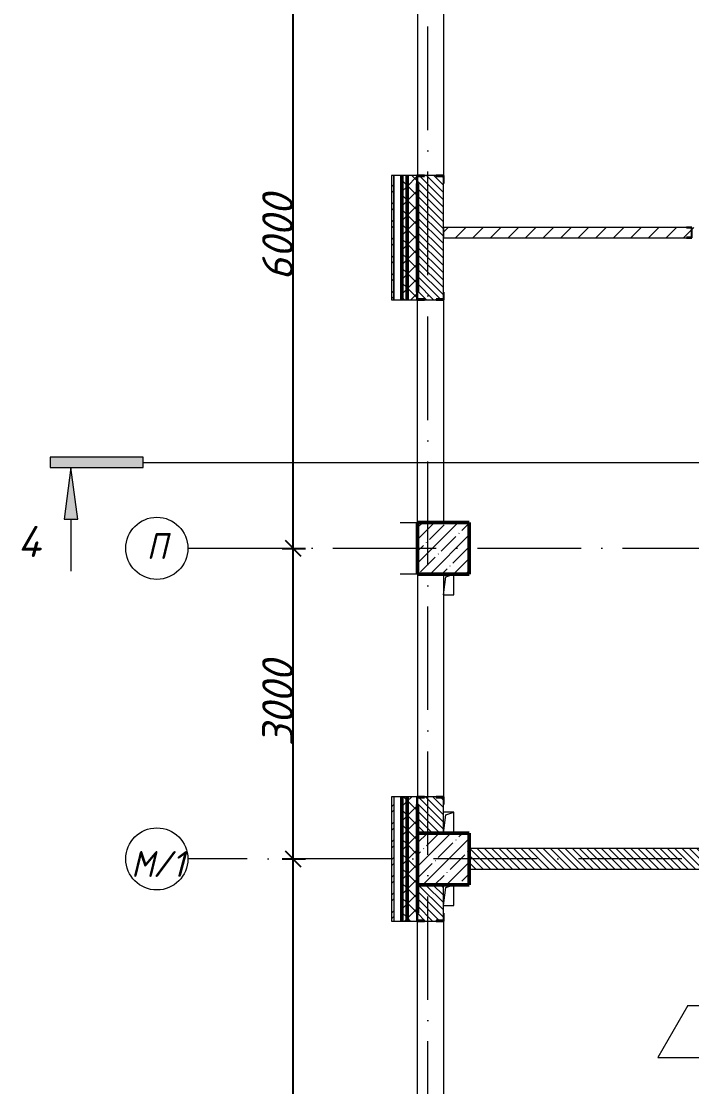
# Model space of a CAD drawing. Header units: millimetres. Extents: x -537608 to 253996, y -217170 to 186033.
# Drawn here: x -184964 to -178485, y 104465 to 114755 of the extents above; entities that cross this region are included whole.
import ezdxf

# ---------------------------------------------------------------- set-up
doc = ezdxf.new("R2010")
doc.units = ezdxf.units.MM
doc.linetypes.add('50_200_ШТРИХ_1Т_ш5_п1_п1_', pattern=[1400, 1000, -200, 0, -200])
for name, color, linetype, lineweight in [('A-____-____-DIMS', 7, 'Continuous', 9), ('A-GENM-____-MCUT', 7, 'Continuous', 25), ('A-GENM-____-OTLN', 7, 'Continuous', 9), ('A-GENM-____-OTLN-1', 7, 'Continuous', 25), ('A-WALL-____-MCUT-2', 7, 'Continuous', 50), ('A-WALL-____-MCUT-3', 7, 'Continuous', 9), ('A-WALL-____-OTLN', 7, 'Continuous', 9), ('A-WALL-____-PATT-1', 7, 'Continuous', 9), ('A-WALL-FNSH-MCUT-1', 7, 'Continuous', 9), ('G-____-____-SYMB', 7, 'Continuous', 9), ('S-COLS-____-MCUT', 7, 'Continuous', 50), ('S-COLS-____-OTLN', 7, 'Continuous', 9), ('S-GRID-____-IDEN', 7, 'Continuous', 9), ('S-GRID-____-OTLN-1', 7, '50_200_ШТРИХ_1Т_ш5_п1_п1_', 9)]:
    doc.layers.add(name, color=color, linetype=linetype, lineweight=lineweight)
doc.layers.add('G-____-____-SYMB-1', color=9, linetype='Continuous', lineweight=9, true_color=0x808080)
doc.layers.add('G-____-REVC-IDEN-1', color=1, linetype='Continuous', lineweight=9, true_color=0xff0000)
doc.styles.add('ISOCPEUR_I', font='isocpeui.ttf', dxfattribs={"height": 300})
doc.styles.add('ISOCPEUR_I_8', font='isocpeui.ttf', dxfattribs={"height": 300})
doc.dimstyles.new('ISO-2_5_0_9К_БОЛЬШОЙ_ОСИ', dxfattribs={"dimscale": 304.8, "dimtxt": 248.995294, "dimasz": 0.492126, "dimexe": 0.393701, "dimexo": 0, "dimgap": 0, "dimtad": 1, "dimdec": 0, "dimzin": 0, "dimdsep": 46, "dimtxsty": 'ISOCPEUR_I', "dimblk1": 'OBLIQUE', "dimblk2": 'OBLIQUE', "dimsah": 1, "dimcen": 0.09, "dimdle": 0.393701, "dimazin": 0, "dimtfac": 1, "dimtdec": 4, "dimtix": 1, "dimtmove": 0, "dimatfit": 3, "dimfxl": 1, "dimtvp": 1, "dimtolj": 1, "dimtzin": 0, "dimarcsym": 2})
pattern_1 = [(45, (-178684.97, 83184.24), (-70.71068, 70.71068), []), (135, (-178684.97, 83184.24), (-70.71068, -70.71068), [])]
pattern_2 = [(135, (-178684.97, 83184.237), (-35.35534, -35.35534), [])]
pattern_3 = [(45, (-178684.97, 83184.24), (-85.5366, 85.5366), []), (45, (-178627.95, 83184.24), (-85.5366, 85.5366), [])]

# ---------------------------------------------------------------- blocks, each defined once
blk = doc.blocks.new('BSC_Колонна _Прямоугольная - 500х500-V43-АР1_План отверстий 3 этажа в осях 1-64_А-ГГ')
at = {"layer": 'S-COLS-____-OTLN'}
h = blk.add_hatch(dxfattribs=at)
h.set_pattern_fill('FP_80', color=256, style=0, pattern_type=2)
h.set_pattern_definition([(45, (2200, -26481.04), (-114.0493, 114.0493), []), (45, (2314.05, -26481.04), (-114.0493, 114.0493), [201.613, -40.323, 3.353, -36.97])])
h.paths.add_polyline_path([(-250, -250), (250, -250), (250, 250), (-250, 250)], flags=0)
at = {"layer": 'S-COLS-____-MCUT'}
for p, q in [((250, 250), (-250, 250)), ((-250, 250), (-250, -250)), ((250, -250), (250, 250)), ((-250, -250), (250, -250))]:
    blk.add_line(p, q, dxfattribs=at)
blk = doc.blocks.new('BSC_Колонна _Прямоугольная - 500х500-V49-АР1_План отверстий 3 этажа в осях 1-64_А-ГГ')
at = {"layer": 'S-COLS-____-OTLN'}
h = blk.add_hatch(dxfattribs=at)
h.set_pattern_fill('FP_86', color=256, style=0, pattern_type=2)
h.set_pattern_definition([(45, (2200, -23481.04), (-114.0493, 114.0493), []), (45, (2314.05, -23481.04), (-114.0493, 114.0493), [201.613, -40.323, 3.353, -36.97])])
h.paths.add_polyline_path([(-250, -250), (250, -250), (250, 250), (-250, 250)], flags=0)
at = {"layer": 'S-COLS-____-MCUT'}
for p, q in [((250, 250), (-250, 250)), ((-250, 250), (-250, -250)), ((250, -250), (250, 250)), ((-250, -250), (250, -250))]:
    blk.add_line(p, q, dxfattribs=at)
blk = doc.blocks.new('Фахверк_СКБ_Уголок - 250_2700-27497298-АР1_План отверстий 3 этажа в осях 1-64_А-ГГ')
at = {"layer": 'A-GENM-____-MCUT'}
for p, q in [((200, 181), (125, 181)), ((125, 181), (125, 106)), ((125, 106), (131, 106)), ((131, 106), (131, 175)), ((131, 175), (200, 175)), ((200, 175), (200, 181)), ((131, -6), (125, -6)), ((125, -6), (125, -81)), ((125, -81), (200, -81)), ((131, -75), (131, -6)), ((200, -75), (131, -75)), ((200, -81), (200, -75))]:
    blk.add_line(p, q, dxfattribs=at)
blk = doc.blocks.new('154_Фахверк_СКБ_Швеллер - Тип_100_3960-28318856-АР1_План отверстий 3 этажа в осях 1-64_А-ГГ')
at = {"layer": 'A-GENM-____-MCUT'}
for p, q in [((175, 50), (125, 50)), ((125, 50), (125, -50)), ((128, 47), (175, 47)), ((128, -47), (128, 47)), ((175, 47), (175, 50)), ((125, -50), (175, -50)), ((175, -47), (128, -47)), ((175, -50), (175, -47))]:
    blk.add_line(p, q, dxfattribs=at)
blk = doc.blocks.new('AR_Отверстие прямоугольное _в плите_ - AR_Отверстие прямоугольное _в плите_-V174-АР1_План отверстий 3 этажа в осях 1-64_А-ГГ')
at = {"layer": 'A-GENM-____-OTLN'}
for p, q in [((-50, -100), (-25, 75)), ((-25, 75), (50, 100)), ((50, -100), (50, 100)), ((-50, -100), (50, -100))]:
    blk.add_line(p, q, dxfattribs=at)
blk = doc.blocks.new('AR_Отверстие прямоугольное _в плите_ - AR_Отверстие прямоугольное _в плите_-V175-АР1_План отверстий 3 этажа в осях 1-64_А-ГГ')
at = {"layer": 'A-GENM-____-OTLN'}
for p, q in [((50, 100), (-50, 100)), ((-50, -100), (-25, 75)), ((-25, 75), (50, 100)), ((50, -100), (50, 100))]:
    blk.add_line(p, q, dxfattribs=at)
blk = doc.blocks.new('Ось сетки - Круг_Ø6_00__ISO-2_5_0_9K_-25732049-АР1_План отверстий 3 этажа в осях 1-64_А-ГГ')
at = {"layer": 'S-GRID-____-IDEN'}
blk.add_circle((0, 0), 3, dxfattribs=at)
blk = doc.blocks.new('_Oblique')
at = {"color": 0, "linetype": 'ByBlock', "lineweight": -2}
blk.add_line((-0.5, -0.5), (0.5, 0.5), dxfattribs=at)
blk = doc.blocks.new('*D1108')
at = {"layer": 'A-____-____-DIMS', "color": 0, "lineweight": -2, "transparency": 16777216}
for p, q in [((-182336, 100545), (-182336, 106785)), ((-182442, 106665), (-182216, 106665)), ((-182442, 100665), (-182216, 100665))]:
    blk.add_line(p, q, dxfattribs=at)
at = {"layer": 'Defpoints', "color": 0, "transparency": 16777216}
for p in [(-182442, 106665), (-182336, 106665), (-182442, 100665)]:
    blk.add_point(p, dxfattribs=at)
at = {"layer": 'A-____-____-DIMS', "color": 0, "lineweight": -2, "transparency": 16777216, "xscale": 150, "yscale": 150, "zscale": 150}
for p, rotation in [((-182336, 106665), 90), ((-182336, 100665), 270)]:
    blk.add_blockref('_Oblique', p, dxfattribs=dict(at, rotation=rotation))
at = {"layer": 'A-____-____-DIMS', "color": 0, "transparency": 16777216, "insert": (-182486, 103665), "char_height": 300, "width": 758.48, "attachment_point": 5, "rotation": 90, "style": 'ISOCPEUR_I'}
blk.add_mtext('\\A1;6000', dxfattribs=at)
blk = doc.blocks.new('*D1109')
at = {"layer": 'A-____-____-DIMS', "color": 0, "lineweight": -2, "transparency": 16777216}
for p, q in [((-182336, 106545), (-182336, 109785)), ((-182442, 109665), (-182216, 109665)), ((-182442, 106665), (-182216, 106665))]:
    blk.add_line(p, q, dxfattribs=at)
at = {"layer": 'Defpoints', "color": 0, "transparency": 16777216}
for p in [(-182442, 109665), (-182336, 109665), (-182442, 106665)]:
    blk.add_point(p, dxfattribs=at)
at = {"layer": 'A-____-____-DIMS', "color": 0, "lineweight": -2, "transparency": 16777216, "xscale": 150, "yscale": 150, "zscale": 150}
for p, rotation in [((-182336, 109665), 90), ((-182336, 106665), 270)]:
    blk.add_blockref('_Oblique', p, dxfattribs=dict(at, rotation=rotation))
at = {"layer": 'A-____-____-DIMS', "color": 0, "transparency": 16777216, "insert": (-182486, 108165), "char_height": 300, "width": 758.48, "attachment_point": 5, "rotation": 90, "style": 'ISOCPEUR_I'}
blk.add_mtext('\\A1;3000', dxfattribs=at)
blk = doc.blocks.new('*D1110')
at = {"layer": 'A-____-____-DIMS', "color": 0, "lineweight": -2, "transparency": 16777216}
for p, q in [((-182336, 109545), (-182336, 115785)), ((-182442, 115665), (-182216, 115665)), ((-182442, 109665), (-182216, 109665))]:
    blk.add_line(p, q, dxfattribs=at)
at = {"layer": 'Defpoints', "color": 0, "transparency": 16777216}
for p in [(-182442, 115665), (-182336, 115665), (-182442, 109665)]:
    blk.add_point(p, dxfattribs=at)
at = {"layer": 'A-____-____-DIMS', "color": 0, "lineweight": -2, "transparency": 16777216, "xscale": 150, "yscale": 150, "zscale": 150}
for p, rotation in [((-182336, 115665), 90), ((-182336, 109665), 270)]:
    blk.add_blockref('_Oblique', p, dxfattribs=dict(at, rotation=rotation))
at = {"layer": 'A-____-____-DIMS', "color": 0, "transparency": 16777216, "insert": (-182486, 112665), "char_height": 300, "width": 758.48, "attachment_point": 5, "rotation": 90, "style": 'ISOCPEUR_I'}
blk.add_mtext('\\A1;6000', dxfattribs=at)
blk = doc.blocks.new('Разрез - Заголовок разреза-10218885-АР1_План отверстий 3 этажа в осях 1-64_А-ГГ')
at = {"layer": 'G-____-____-SYMB'}
for points in [[(0, 0.5), (0, -0.5), (-9, -0.5), (-9, 0.5)], [(-6.34, -5.5), (-7.66, -5.5), (-7, -0.5)]]:
    blk.add_hatch(color=256, dxfattribs=at).paths.add_polyline_path(points, flags=0)
for p, q in [((0, 0.5), (-9, 0.5)), ((-9, 0.5), (-9, -0.5)), ((0, -0.5), (0, 0.5)), ((-9, -0.5), (0, -0.5)), ((-7, -0.5), (-7.66, -5.5)), ((-6.34, -5.5), (-7, -0.5)), ((-7.66, -5.5), (-6.34, -5.5)), ((-7, -5.5), (-7, -10.5))]:
    blk.add_line(p, q, dxfattribs=at)
blk = doc.blocks.new('Марка изменения - Маркировка-37211154-АР1_План отверстий 3 этажа в осях 1-64_А-ГГ')
at = {"layer": 'G-____-REVC-IDEN-1'}
for p, q in [((-3.69, 2.96), (-6.58, -2.04)), ((-3.69, 2.96), (7.28, 2.96)), ((7.28, 2.96), (4.39, -2.04)), ((-6.58, -2.04), (4.39, -2.04)), ((-5, -2.04), (4.39, -2.04))]:
    blk.add_line(p, q, dxfattribs=at)

msp = doc.modelspace()

# ---------------------------------------------------------------- hatches: boundary and pattern name
at = {"layer": 'A-WALL-____-PATT-1'}
h = msp.add_hatch(dxfattribs=at)
h.set_pattern_fill('FP_1', color=256, style=0, pattern_type=2)
h.set_pattern_definition(pattern_1)
h.paths.add_polyline_path([(-181234.9702, 112065.2788), (-181234.9702, 113265.2788), (-181284.9702, 113265.2788), (-181284.9702, 112065.2788)], flags=0)
h.paths.add_polyline_path([(-181284.9702, 115065.2788), (-181234.9702, 115065.2788), (-181234.9702, 115415.2788), (-181284.9702, 115415.2788)], flags=0)
h = msp.add_hatch(dxfattribs=at)
h.set_pattern_fill('FP_1', color=256, style=0, pattern_type=2)
h.set_pattern_definition(pattern_1)
h.paths.add_polyline_path([(-181234.9702, 112065.2788), (-181140.9702, 112065.2788), (-181140.9702, 112140.2788), (-181134.9702, 112140.2788), (-181134.9702, 113190.2788), (-181140.9702, 113190.2788), (-181140.9702, 113265.2788), (-181234.9702, 113265.2788), (-181234.9702, 112071.2788)], flags=0)
h.paths.add_polyline_path([(-181234.9702, 115065.2788), (-181140.9702, 115065.2788), (-181140.9702, 115140.2788), (-181134.9702, 115140.2788), (-181134.9702, 115415.2788), (-181234.9702, 115415.2788), (-181234.9702, 115071.2788)], flags=0)
h = msp.add_hatch(dxfattribs=at)
h.set_pattern_fill('FP_6', color=256, style=0, pattern_type=2)
h.set_pattern_definition(pattern_2)
h.paths.add_polyline_path([(-180953.9702, 106915.2788), (-180884.9702, 106915.2788), (-180884.9702, 107259.2788), (-180953.9702, 107259.2788), (-180953.9702, 107265.2788), (-181065.9702, 107265.2788), (-181065.9702, 107259.2788), (-181134.9702, 107259.2788), (-181134.9702, 106915.2788), (-181065.9702, 106915.2788)], flags=0)
h.paths.add_polyline_path([(-180953.9702, 112065.2788), (-180953.9702, 112071.2788), (-180884.9702, 112071.2788), (-180884.9702, 113259.2788), (-180953.9702, 113259.2788), (-180953.9702, 113265.2788), (-181065.9702, 113265.2788), (-181065.9702, 113259.2788), (-181134.9702, 113259.2788), (-181134.9702, 112071.2788), (-181065.9702, 112071.2788), (-181065.9702, 112065.2788)], flags=0)
h.paths.add_polyline_path([(-180953.9702, 115065.2788), (-180953.9702, 115071.2788), (-180884.9702, 115071.2788), (-180884.9702, 115415.2788), (-181134.9702, 115415.2788), (-181134.9702, 115071.2788), (-181065.9702, 115071.2788), (-181065.9702, 115065.2788)], flags=0)
h = msp.add_hatch(dxfattribs=at)
h.set_pattern_fill('FP_3', color=256, style=0, pattern_type=2)
h.set_pattern_definition(pattern_3)
h.paths.add_polyline_path([(-181384.9702, 112065.2788), (-181364.9702, 112065.2788), (-181364.9702, 113265.2788), (-181384.9702, 113265.2788)], flags=0)
h.paths.add_polyline_path([(-181364.9702, 115065.2788), (-181364.9702, 115245.2788), (-181384.9702, 115245.2788), (-181384.9702, 115065.2788)], flags=0)
h = msp.add_hatch(dxfattribs=at)
h.set_pattern_fill('FP_4', color=256, style=0, pattern_type=2)
h.set_pattern_definition([(45, (-178684.97, 83184.24), (-84.8528, 84.8528), [])])
h.paths.add_polyline_path([(-173834.9702, 112665.2788), (-173834.9702, 112765.2788), (-173988.9702, 112765.2788), (-173988.9702, 112757.6788), (-174030.4702, 112757.6788), (-174030.4702, 112672.8788), (-173988.9702, 112672.8788), (-173988.9702, 112665.2788), (-173975.7597, 112665.2788)], flags=0)
h.paths.add_polyline_path([(-175230.9702, 112665.2788), (-175230.9702, 112672.8788), (-175189.4702, 112672.8788), (-175189.4702, 112757.6788), (-175230.9702, 112757.6788), (-175230.9702, 112765.2788), (-175484.9702, 112765.2788), (-175484.9702, 112665.2788), (-175384.9702, 112665.2788)], flags=0)
h.paths.add_polyline_path([(-175984.9702, 112665.2788), (-175984.9702, 112765.2788), (-178484.9702, 112765.2788), (-178484.9702, 112665.2788), (-176084.9702, 112665.2788)], flags=0)
h.paths.add_polyline_path([(-178534.9702, 112665.2788), (-178534.9702, 112668.2788), (-178487.9702, 112668.2788), (-178487.9702, 112762.2788), (-178534.9702, 112762.2788), (-178534.9702, 112765.2788), (-180884.9702, 112765.2788), (-180884.9702, 112665.2788), (-178698.6471, 112665.2788)], flags=0)
h = msp.add_hatch(dxfattribs=at)
h.set_pattern_fill('FP_3', color=256, style=0, pattern_type=2)
h.set_pattern_definition(pattern_3)
h.paths.add_polyline_path([(-181364.9702, 92700.2788), (-181364.9702, 95015.2788), (-181384.9702, 95015.2788), (-181384.9702, 92700.2788)], flags=0)
h.paths.add_polyline_path([(-181384.9702, 96815.2788), (-181364.9702, 96815.2788), (-181364.9702, 98265.2788), (-181384.9702, 98265.2788), (-181384.9702, 97678.7762)], flags=0)
h.paths.add_polyline_path([(-181384.9702, 100065.2788), (-181364.9702, 100065.2788), (-181364.9702, 101265.2788), (-181384.9702, 101265.2788), (-181384.9702, 101118.8977)], flags=0)
h.paths.add_polyline_path([(-181364.9702, 103065.2788), (-181364.9702, 104265.2788), (-181384.9702, 104265.2788), (-181384.9702, 103065.2788)], flags=0)
h.paths.add_polyline_path([(-181364.9702, 106065.2788), (-181364.9702, 107265.2893), (-181384.9702, 107265.2893), (-181384.9702, 106065.2788)], flags=0)
h = msp.add_hatch(dxfattribs=at)
h.set_pattern_fill('FP_1', color=256, style=0, pattern_type=2)
h.set_pattern_definition(pattern_1)
h.paths.add_polyline_path([(-181234.9702, 92700.2788), (-181234.9702, 95015.2788), (-181284.9702, 95015.2788), (-181284.9702, 92700.2788)], flags=0)
h.paths.add_polyline_path([(-181284.9702, 96815.2788), (-181234.9702, 96815.2788), (-181234.9702, 98265.2788), (-181284.9702, 98265.2788), (-181284.9702, 97678.7762)], flags=0)
h.paths.add_polyline_path([(-181234.9702, 100065.2788), (-181234.9702, 101265.2788), (-181284.9702, 101265.2788), (-181284.9702, 100065.2788)], flags=0)
h.paths.add_polyline_path([(-181234.9702, 103065.2788), (-181234.9702, 104265.2788), (-181284.9702, 104265.2788), (-181284.9702, 103065.2788)], flags=0)
h.paths.add_polyline_path([(-181234.9702, 106065.2788), (-181234.9702, 107265.2893), (-181284.9702, 107265.2893), (-181284.9702, 106065.2788)], flags=0)
h = msp.add_hatch(dxfattribs=at)
h.set_pattern_fill('FP_1', color=256, style=0, pattern_type=2)
h.set_pattern_definition(pattern_1)
h.paths.add_polyline_path([(-181234.9702, 92700.2788), (-181134.9702, 92700.2788), (-181134.9702, 94940.2788), (-181140.9702, 94940.2788), (-181140.9702, 95015.2788), (-181234.9702, 95015.2788), (-181234.9702, 92715.2788)], flags=0)
h.paths.add_polyline_path([(-181140.9702, 96815.2788), (-181140.9702, 96890.2788), (-181134.9702, 96890.2788), (-181134.9702, 98190.2788), (-181140.9702, 98190.2788), (-181140.9702, 98265.2788), (-181234.9702, 98265.2788), (-181234.9702, 96815.2788)], flags=0)
h.paths.add_polyline_path([(-181140.9702, 100065.2788), (-181140.9702, 100140.2788), (-181134.9702, 100140.2788), (-181134.9702, 101190.2788), (-181140.9702, 101190.2788), (-181140.9702, 101265.2788), (-181234.9702, 101265.2788), (-181234.9702, 100065.2788)], flags=0)
h.paths.add_polyline_path([(-181140.9702, 103065.2788), (-181140.9702, 103140.2788), (-181134.9702, 103140.2788), (-181134.9702, 104190.2788), (-181140.9702, 104190.2788), (-181140.9702, 104265.2788), (-181234.9702, 104265.2788), (-181234.9702, 103065.2788)], flags=0)
h.paths.add_polyline_path([(-181140.9702, 106065.2788), (-181140.9702, 106140.2788), (-181134.9702, 106140.2788), (-181134.9702, 107190.2788), (-181140.9702, 107190.2788), (-181140.9702, 107265.2788), (-181234.9702, 107265.2788), (-181234.9702, 106065.2788)], flags=0)
h = msp.add_hatch(dxfattribs=at)
h.set_pattern_fill('FP_6', color=256, style=0, pattern_type=2)
h.set_pattern_definition(pattern_2)
h.paths.add_polyline_path([(-173584.9702, 106565.2788), (-173584.9702, 106765.2788), (-177128.9702, 106765.2788), (-177128.9702, 106696.2788), (-177134.9702, 106696.2788), (-177134.9702, 106765.2788), (-180634.9702, 106765.2788), (-180634.9702, 106565.2788), (-177134.9702, 106565.2788), (-177134.9702, 106634.2788), (-177128.9702, 106634.2788), (-177128.9702, 106565.2788), (-175163.7185, 106565.2788)], flags=0)
h = msp.add_hatch(dxfattribs=at)
h.set_pattern_fill('FP_6', color=256, style=0, pattern_type=2)
h.set_pattern_definition(pattern_2)
h.paths.add_polyline_path([(-181134.9702, 100915.2788), (-180884.9702, 100915.2788), (-180884.9702, 101259.2788), (-180953.9702, 101259.2788), (-180953.9702, 101265.2788), (-181065.9702, 101265.2788), (-181065.9702, 101259.2788), (-181134.9702, 101259.2788), (-181134.9702, 101118.8977)], flags=0)
h.paths.add_polyline_path([(-180953.9702, 103065.2788), (-180953.9702, 103071.2788), (-180884.9702, 103071.2788), (-180884.9702, 104259.2788), (-180953.9702, 104259.2788), (-180953.9702, 104265.2788), (-181065.9702, 104265.2788), (-181065.9702, 104259.2788), (-181134.9702, 104259.2788), (-181134.9702, 103071.2788), (-181065.9702, 103071.2788), (-181065.9702, 103065.2788)], flags=0)
h.paths.add_polyline_path([(-180953.9702, 106065.2788), (-180953.9702, 106071.2788), (-180884.9702, 106071.2788), (-180884.9702, 106415.2788), (-181134.9702, 106415.2788), (-181134.9702, 106071.2788), (-181065.9702, 106071.2788), (-181065.9702, 106065.2788)], flags=0)

# ---------------------------------------------------------------- linework, layer by layer
at = {"layer": 'A-WALL-____-MCUT-2'}
for p, q in [((-181284.9702, 112065.2788), (-181284.9702, 113265.2788)), ((-181234.9702, 112065.2788), (-181234.9702, 113265.2788)), ((-181134.9702, 113190.2788), (-181134.9702, 112140.2788)), ((-181284.9702, 106065.2788), (-181284.9702, 107265.2893)), ((-181234.9702, 106065.2788), (-181234.9702, 107265.2893)), ((-181134.9702, 106915.2788), (-181134.9702, 107190.2788)), ((-181134.9702, 106140.2788), (-181134.9702, 106415.2788))]:
    msp.add_line(p, q, dxfattribs=at)
at = {"layer": 'A-WALL-____-MCUT-3'}
for p, q in [((-181140.9702, 113265.2788), (-181364.9702, 113265.2788)), ((-181364.9702, 113265.2788), (-181364.9702, 112065.2788)), ((-181364.9702, 112065.2788), (-181364.9702, 113265.2788)), ((-180953.9702, 113265.2788), (-181065.9702, 113265.2788)), ((-180884.9702, 112140.2788), (-180884.9702, 113190.2788)), ((-181364.9702, 112065.2788), (-181140.9702, 112065.2788)), ((-181065.9702, 112065.2788), (-180953.9702, 112065.2788)), ((-181140.9702, 107265.2893), (-181364.9702, 107265.2893)), ((-181364.9702, 107265.2893), (-181364.9702, 106065.2788)), ((-180953.9702, 107265.2893), (-181065.9702, 107265.2893)), ((-180884.9702, 106915.2788), (-180884.9702, 107190.2788)), ((-177134.9702, 106765.2788), (-180634.9702, 106765.2788)), ((-180634.9702, 106565.2788), (-177134.9702, 106565.2788)), ((-180884.9702, 106140.2788), (-180884.9702, 106415.2788)), ((-181364.9702, 106065.2788), (-181140.9702, 106065.2788)), ((-181065.9702, 106065.2788), (-180953.9702, 106065.2788))]:
    msp.add_line(p, q, dxfattribs=at)
at = {"layer": 'A-WALL-____-OTLN'}
for p, q in [((-181134.9702, 115065.2788), (-181134.9702, 113265.2788)), ((-180884.9702, 115065.2788), (-180884.9702, 113265.2788)), ((-181134.9702, 109915.2788), (-181134.9702, 112065.2788)), ((-180884.9702, 112065.2788), (-180884.9702, 109915.2788)), ((-181301.9702, 109915.2788), (-181134.9702, 109915.2788)), ((-181134.9702, 109415.2893), (-181301.9702, 109415.2893)), ((-181134.9702, 109415.2788), (-181134.9702, 107265.2893)), ((-180884.9702, 109415.2788), (-180884.9702, 107265.2893)), ((-181134.9702, 104265.2788), (-181134.9702, 106065.2788)), ((-180884.9702, 106065.2788), (-180884.9702, 104265.2788))]:
    msp.add_line(p, q, dxfattribs=at)
at = {"layer": 'A-WALL-FNSH-MCUT-1'}
for p, q in [((-181384.9702, 113265.2788), (-181384.9702, 112065.2788)), ((-181364.9702, 113265.2788), (-181384.9702, 113265.2788)), ((-178534.9702, 112765.2788), (-180884.9702, 112765.2788)), ((-180884.9702, 112765.2788), (-180884.9702, 112665.2788)), ((-180884.9702, 112665.2788), (-178534.9702, 112665.2788)), ((-181384.9702, 112065.2788), (-181364.9702, 112065.2788)), ((-181384.9702, 107265.2893), (-181384.9702, 106065.2788)), ((-181364.9702, 107265.2893), (-181384.9702, 107265.2893)), ((-181384.9702, 106065.2788), (-181364.9702, 106065.2788))]:
    msp.add_line(p, q, dxfattribs=at)
at = {"layer": 'G-____-____-SYMB-1'}
msp.add_line((-183784.8821, 110495.2788), (-74535.8978, 110495.2788), dxfattribs=at)
at = {"layer": 'S-GRID-____-OTLN-1'}
for p, q in [((-181034.9702, 78701.6305), (-181034.9702, 133065.1964)), ((-183353.7404, 109665.2788), (-151977.231, 109665.2788)), ((-151977.231, 106665.2788), (-183353.7404, 106665.2788))]:
    msp.add_line(p, q, dxfattribs=at)

# ---------------------------------------------------------------- block references
at = {"layer": 'A-GENM-____-OTLN'}
for name, p in [('AR_Отверстие прямоугольное _в плите_ - AR_Отверстие прямоугольное _в плите_-V174-АР1_План отверстий 3 этажа в осях 1-64_А-ГГ', (-180834.9702, 109315.2788)), ('AR_Отверстие прямоугольное _в плите_ - AR_Отверстие прямоугольное _в плите_-V175-АР1_План отверстий 3 этажа в осях 1-64_А-ГГ', (-180834.9702, 107015.2788)), ('AR_Отверстие прямоугольное _в плите_ - AR_Отверстие прямоугольное _в плите_-V174-АР1_План отверстий 3 этажа в осях 1-64_А-ГГ', (-180834.9702, 106315.2788))]:
    msp.add_blockref(name, p, dxfattribs=at)
at = {"layer": 'A-GENM-____-OTLN-1'}
for name, p, rotation in [('Фахверк_СКБ_Уголок - 250_2700-27497298-АР1_План отверстий 3 этажа в осях 1-64_А-ГГ', (-181059.9702, 113390.2788), 269.9999999999999), ('154_Фахверк_СКБ_Швеллер - Тип_100_3960-28318856-АР1_План отверстий 3 этажа в осях 1-64_А-ГГ', (-178359.9702, 112715.2788), 180), ('Фахверк_СКБ_Уголок - 250_2700-27497298-АР1_План отверстий 3 этажа в осях 1-64_А-ГГ', (-180959.9702, 111940.2788), 89.99999999999991), ('Фахверк_СКБ_Уголок - 250_2700-27497298-АР1_План отверстий 3 этажа в осях 1-64_А-ГГ', (-181059.9702, 107390.2788), 269.9999999999999), ('Фахверк_СКБ_Уголок - 250_2700-27497298-АР1_План отверстий 3 этажа в осях 1-64_А-ГГ', (-180959.9702, 105940.2788), 89.99999999999991)]:
    msp.add_blockref(name, p, dxfattribs=dict(at, rotation=rotation))
at = {"layer": 'G-____-____-SYMB', "xscale": 99.99999999999993, "yscale": 99.99999999999993, "zscale": 99.99999999999993}
msp.add_blockref('Разрез - Заголовок разреза-10218885-АР1_План отверстий 3 этажа в осях 1-64_А-ГГ', (-183784.8821, 110495.2788), dxfattribs=at)
at = {"layer": 'G-____-REVC-IDEN-1', "xscale": 99.99999999999993, "yscale": 99.99999999999993, "zscale": 99.99999999999993}
msp.add_blockref('Марка изменения - Маркировка-37211154-АР1_План отверстий 3 этажа в осях 1-64_А-ГГ', (-178153.0473, 104952.0048), dxfattribs=at)
at = {"layer": 'S-COLS-____-OTLN'}
for name, p in [('BSC_Колонна _Прямоугольная - 500х500-V43-АР1_План отверстий 3 этажа в осях 1-64_А-ГГ', (-180884.9702, 109665.2788)), ('BSC_Колонна _Прямоугольная - 500х500-V49-АР1_План отверстий 3 этажа в осях 1-64_А-ГГ', (-180884.9702, 106665.2788))]:
    msp.add_blockref(name, p, dxfattribs=at)
at = {"layer": 'S-GRID-____-IDEN', "xscale": 99.99999999999993, "yscale": 99.99999999999993, "zscale": 99.99999999999993}
for p, rotation in [((-183653.7404, 109665.2788), 269.9999999999996), ((-183653.7404, 106665.2788), 89.9999999999998)]:
    msp.add_blockref('Ось сетки - Круг_Ø6_00__ISO-2_5_0_9K_-25732049-АР1_План отверстий 3 этажа в осях 1-64_А-ГГ', p, dxfattribs=dict(at, rotation=rotation))

# ---------------------------------------------------------------- texts
at = {"layer": 'G-____-____-SYMB', "insert": (-185001.6486, 109881.4724), "char_height": 300, "width": 296.624375, "attachment_point": 1, "style": 'ISOCPEUR_I_8'}
msp.add_mtext('\\fISOCPEUR|b0|i1|c204|p34|;4', dxfattribs=at)
at = {"layer": 'S-GRID-____-IDEN', "char_height": 250, "attachment_point": 1, "style": 'ISOCPEUR_I'}
for s, insert, width in [('\\fISOCPEUR|b0|i1|c204|p34|;\\W.9;П', (-183751.7199, 109811.9113), 223.670812), ('\\fISOCPEUR|b0|i1|c204|p34|;\\W.9;М', (-183901.3609, 106741.3547), 252.531562), ('/1', (-183693.0015, 106741.3547), 346.329)]:
    msp.add_mtext(s, dxfattribs=dict(at, insert=insert, width=width))

# ---------------------------------------------------------------- dimensions: what is measured, and where the dimension line sits
at = {"layer": 'A-____-____-DIMS'}
for base, p1, p2, override, picture, middle in [((-182336.3658, 115665.2788), (-182442.4318, 109665.2788), (-182442.4318, 115665.2788), {"dimpost": '<>', "dimfxl": 6000}, '*D1110', (-182486.3658, 112665.2788)), ((-182336.3658, 109665.2788), (-182442.4318, 106665.2788), (-182442.4318, 109665.2788), {"dimpost": '<>', "dimfxl": 3000}, '*D1109', (-182486.3658, 108165.2788)), ((-182336.3658, 106665.2788), (-182442.4318, 100665.2788), (-182442.4318, 106665.2788), {"dimpost": '<>', "dimfxl": 6000}, '*D1108', (-182486.3658, 103665.2788))]:
    dim = msp.add_linear_dim(base=base, p1=p1, p2=p2, angle=90, dimstyle='ISO-2_5_0_9К_БОЛЬШОЙ_ОСИ', override=override, dxfattribs=at)
    dim.commit()
    dim.dimension.update_dxf_attribs({"geometry": picture, "text_midpoint": middle})

doc.saveas('drawing.dxf')
